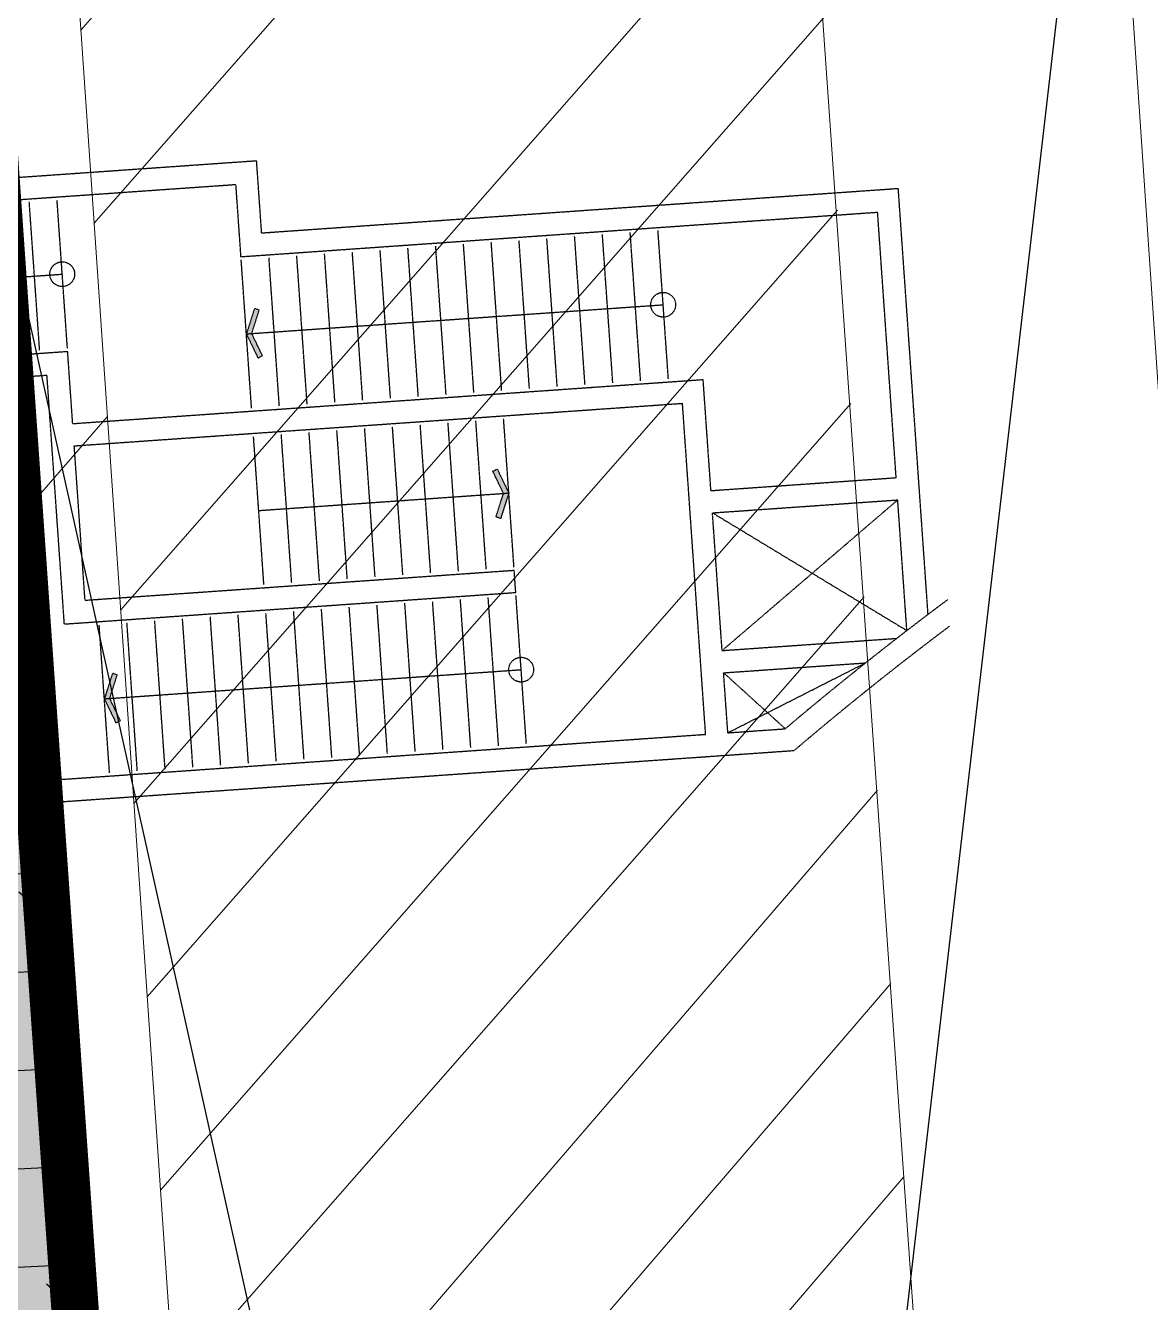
# Model space of a CAD drawing. Header units: millimetres. Extents: x 306 to 836129804, y -168137 to 818603917.
# Drawn here: x 834609363 to 834618450, y 818128792 to 818139105 of the extents above; entities that cross this region are included whole.
import ezdxf

# ---------------------------------------------------------------- set-up
doc = ezdxf.new("R2010")
doc.units = ezdxf.units.MM
doc.header["$LTSCALE"] = 3
for name, pattern in [('3A35X-MAGP-P-ADR-B01-0$0$HIDDEN', [0.375, 0.25, -0.125]), ('ACAD_ISO03W100', [30, 12, -18]), ('Dash 1_100', [2.25, 1.25, -1]), ('DIVIDE', [1.25, 0.5, -0.25, 0, -0.25, 0, -0.25])]:
    doc.linetypes.add(name, pattern=pattern)
for name, color, linetype, lineweight in [('029-ramp-l', 1, 'Continuous', 20), ('Eva-New', 1, 'ACAD_ISO03W100', 18), ('Hatch (HOR not under LTC submission)', 252, 'Continuous', 35)]:
    doc.layers.add(name, color=color, linetype=linetype, lineweight=lineweight)
for name, color, linetype in [('_ANCILIARY', 40, 'Continuous'), ('_ANCILIARY HATCH', 1, 'Continuous'), ('_base', 251, 'Continuous'), ('_DEV LINE', 96, 'DIVIDE'), ('_P31', 251, 'Continuous')]:
    doc.layers.add(name, color=color, linetype=linetype)

# ---------------------------------------------------------------- blocks, each defined once
blk = doc.blocks.new('3A35X-MAGP-P-LD-00-0')
at = {"layer": '_base'}
blk.add_lwpolyline([(834606964.0047332, 818147616.9634798), (834614668.0476223, 818113038.5642586), (834618766.5709039, 818148441.9258097)], dxfattribs=at)
blk = doc.blocks.new('3A35X-MAGP-P-ADR-L00-L1')
at = {"layer": '_P31', "linetype": '3A35X-MAGP-P-ADR-B01-0$0$HIDDEN', "lineweight": -3, "ltscale": 5}
for points in [[(834611214.3914397, 818136818.9703363), (834611148.5337108, 818136613.8782604), (834611242.2864436, 818136419.9441868), (834611278.2990974, 818136437.3536323), (834611191.5101434, 818136616.8826443), (834611252.4760817, 818136806.7408637)], [(834613174.5754694, 818135522.512228), (834613268.328186, 818135328.578146), (834613202.4704416, 818135123.4860756), (834613164.3858, 818135135.7155517), (834613225.3517541, 818135325.5737655), (834613138.5628146, 818135505.1027857)], [(834610067.1273432, 818133871.7877687), (834610001.269615, 818133666.6956922), (834610095.0223464, 818133472.7616172), (834610131.0349998, 818133490.1710632), (834610044.2460468, 818133669.7000761), (834610105.2119845, 818133859.558295)]]:
    blk.add_hatch(color=256, dxfattribs=at).paths.add_polyline_path(points)
for p, q in [((834606831.8970739, 818137705.5046382), (834611231.1603956, 818138013.0468817)), ((834611271.9568157, 818137429.4711351), (834611231.1603956, 818138013.0468817)), ((834606842.8965392, 818137525.8342837), (834611064.1513721, 818137820.9323694)), ((834611104.9477926, 818137237.3566222), (834611064.1513721, 818137820.9323694)), ((834611271.9568157, 818137429.4711351), (834616414.4063439, 818137788.9677956)), ((834616654.9387263, 818134348.2525624), (834616414.4063439, 818137788.9677956)), ((834609478.6577631, 818136482.1045179), (834609394.9727994, 818137679.1829722)), ((834609703.1099732, 818136497.7954485), (834609619.4250091, 818137694.8739035)), ((834611104.9477926, 818137237.3566222), (834616247.3973203, 818137596.853282)), ((834616397.2911634, 818135452.6844826, -1.841350764981343e-08), (834616247.3973203, 818137596.853282)), ((834614332.707137, 818136235.0120652), (834614249.0221725, 818137432.0905193)), ((834614557.1593473, 818136250.702996), (834614473.474383, 818137447.7814499)), ((834612761.5416645, 818136125.1755494), (834612677.8567013, 818137322.2540034)), ((834612985.9938755, 818136140.8664801), (834612902.308911, 818137337.9449342)), ((834613210.4460855, 818136156.557411), (834613126.7611213, 818137353.635865)), ((834613434.8982955, 818136172.2483412), (834613351.2133317, 818137369.3267964)), ((834613659.3505064, 818136187.939272), (834613575.6655419, 818137385.0177274)), ((834613883.8027161, 818136203.6302035), (834613800.1177521, 818137400.7086581)), ((834614108.2549262, 818136219.3211343), (834614024.5699626, 818137416.3995883)), ((834611190.3761938, 818136015.3390336), (834611106.6912289, 818137212.4174877)), ((834611414.8284032, 818136031.0299644), (834611331.1434392, 818137228.1084186)), ((834611639.2806135, 818136046.7208946), (834611555.595649, 818137243.7993492)), ((834611863.7328247, 818136062.4118255), (834611780.0478603, 818137259.4902802)), ((834612088.1850338, 818136078.1027564), (834612004.5000705, 818137275.1812114)), ((834612312.6372445, 818136093.7936871), (834612228.9522802, 818137290.8721418)), ((834612537.0894549, 818136109.4846184), (834612453.4044908, 818137306.5630727)), ((834608987.9108609, 818137049.2618836), (834609661.2674911, 818137096.3346756)), ((834611148.5337108, 818136613.8782604), (834614515.3168648, 818136849.2422233)), ((834606930.0683768, 818136278.87756), (834609704.8534106, 818136472.8563141)), ((834609745.6498305, 818135889.2805675), (834609704.8534106, 818136472.8563141)), ((834606942.6211213, 818136099.3157918), (834609537.8443865, 818136280.741801)), ((834609678.3653893, 818134270.6475623), (834609537.8443865, 818136280.741801)), ((834609745.6498305, 818135889.2805675), (834614838.2210896, 818136245.2903532)), ((834614900.943095, 818135348.0782775, -1.841350764981343e-08), (834614838.2210896, 818136245.2903532)), ((834609758.2025752, 818135709.7187988), (834614671.2120665, 818136053.1758397)), ((834614858.1084868, 818133379.7006247), (834614671.2120665, 818136053.1758397)), ((834612636.8140377, 818134682.9661267), (834612553.1290731, 818135880.0445817)), ((834612861.266247, 818134698.6570574), (834612777.581283, 818135895.7355117)), ((834613085.7184578, 818134714.3479878), (834613002.0334934, 818135911.4264424)), ((834613310.1706681, 818134730.0389186), (834613226.4857036, 818135927.1173731)), ((834611290.1007762, 818134588.8205407), (834611206.415812, 818135785.8989967)), ((834611514.5529857, 818134604.511472), (834611430.8680211, 818135801.5899277)), ((834611739.0051963, 818134620.2024031), (834611655.3202322, 818135817.2808584)), ((834611963.4574072, 818134635.8933337), (834611879.7724427, 818135832.9717886)), ((834612187.9096161, 818134651.5842646), (834612104.224652, 818135848.6627196)), ((834612412.361827, 818134667.2751954), (834612328.6768625, 818135864.353651)), ((834609845.3744129, 818134462.7620757), (834609758.2025752, 818135709.7187988)), ((834614900.943095, 818135348.0782775, -1.841350764981343e-08), (834616397.2911634, 818135452.6844826, -1.841350764981343e-08)), ((834611248.2582942, 818135187.3597697), (834613268.328186, 818135328.578146)), ((834614913.4958398, 818135168.5165092, -1.841350764981343e-08), (834616409.8439084, 818135273.1227143, -1.841350764981343e-08)), ((834614991.249776, 818134056.2789282, 2.104396497043834e-09), (834616409.8439084, 818135273.1227143, -1.841350764981343e-08)), ((834616483.6349157, 818134217.5731753, 1.058648882939531e-09), (834616409.8439084, 818135273.1227143, -1.841350764981343e-08)), ((834614991.249776, 818134056.2789282, 2.104396497043834e-09), (834614913.4958398, 818135168.5165092, -1.841350764981343e-08)), ((834614913.4958398, 818135168.5165092, -1.841350764981343e-08), (834616483.6349157, 818134217.5731753, 1.058648882939531e-09)), ((834609845.3744129, 818134462.7620757), (834613311.9141052, 818134705.0997841)), ((834613324.4668498, 818134525.5380168), (834613311.9141052, 818134705.0997841)), ((834609678.3653893, 818134270.6475623), (834613324.4668498, 818134525.5380168)), ((834612512.0864103, 818133240.7567044), (834612428.4014454, 818134437.8351591)), ((834612736.5386196, 818133256.4476348), (834612652.8536557, 818134453.5260899)), ((834612960.99083, 818133272.1385653), (834612877.3058659, 818134469.2170206)), ((834613185.4430412, 818133287.829496), (834613101.7580763, 818134484.9079515)), ((834613409.8952502, 818133303.5204268), (834613326.210287, 818134500.5988817)), ((834610940.9209375, 818133130.9201881), (834610857.2359729, 818134327.9986428)), ((834611165.3731481, 818133146.611119), (834611081.6881838, 818134343.6895736)), ((834611389.8253587, 818133162.3020498), (834611306.1403944, 818134359.380505)), ((834611614.2775685, 818133177.9929811), (834611530.5926039, 818134375.0714353)), ((834611838.7297789, 818133193.6839119), (834611755.0448147, 818134390.7623659)), ((834612063.1819886, 818133209.3748428), (834611979.4970247, 818134406.4532969)), ((834612287.6341994, 818133225.0657736), (834612203.9492344, 818134422.1442277)), ((834610043.1120975, 818133068.1564649), (834609959.4271331, 818134265.2349195)), ((834610267.5643065, 818133083.8473961), (834610183.8793423, 818134280.9258504)), ((834610492.0165174, 818133099.5383271), (834610408.3315529, 818134296.616781)), ((834610716.4687281, 818133115.2292578), (834610632.7837639, 818134312.3077118)), ((834614990.8259456, 818134056.2492996, -1.841350764981343e-08), (834616402.5291699, 818134154.9381808, -1.841350764981343e-08)), ((834615003.2887104, 818133876.6812415, -1.841350764981348e-08), (834616150.1738187, 818133956.857305, -1.841350764981336e-08)), ((834615037.6702553, 818133392.253369), (834616150.1738187, 818133956.857305)), ((834610001.269615, 818133666.6956922), (834613368.0527691, 818133902.059655)), ((834615037.6702553, 818133392.253369), (834615003.2887104, 818133876.6812415, -2.163814096787384e-08)), ((834615501.537866, 818133424.6812723), (834615003.3786905, 818133876.6875318, -1.841350764981348e-08)), ((834615037.6702553, 818133392.253369), (834615501.537866, 818133424.6812723)), ((834608518.5805038, 818132936.5190008), (834614858.1084868, 818133379.7006247)), ((834608351.5714796, 818132744.4044875), (834615573.3563457, 818133249.2626339))]:
    blk.add_line(p, q, dxfattribs=at)
for points in [[(834611214.3914397, 818136818.9703363), (834611148.5337108, 818136613.8782604), (834611242.2864436, 818136419.9441868), (834611278.2990974, 818136437.3536323), (834611191.5101434, 818136616.8826443), (834611252.4760817, 818136806.7408637)], [(834613174.5754694, 818135522.512228), (834613268.328186, 818135328.578146), (834613202.4704416, 818135123.4860756), (834613164.3858, 818135135.7155517), (834613225.3517541, 818135325.5737655), (834613138.5628146, 818135505.1027857)], [(834610067.1273432, 818133871.7877687), (834610001.269615, 818133666.6956922), (834610095.0223464, 818133472.7616172), (834610131.0349998, 818133490.1710632), (834610044.2460468, 818133669.7000761), (834610105.2119845, 818133859.558295)]]:
    blk.add_lwpolyline(points, close=True, dxfattribs=at)
blk.add_lwpolyline([(834615573.3560373, 818133249.2624433, -0.01507857445844262), (834616828.5255803, 818134253.538783, -0.01507857445844262)], format="xyb", dxfattribs=at)
for centre in [(834609661.2674911, 818137096.3346756), (834614515.3168648, 818136849.2422233), (834613368.0527691, 818133902.059655)]:
    blk.add_circle(centre, 99.99999999999996, dxfattribs=at)
blk.add_arc((834632848.8082435, 818112942.5614446), 26841.10694737528, 126.684847004691, 130.2628341638872, dxfattribs=at)

msp = doc.modelspace()

# ---------------------------------------------------------------- hatches: boundary and pattern name
at = {"layer": '_ANCILIARY'}
h = msp.add_hatch(color=256, dxfattribs=at)
h.dxf.hatch_style = 1
h.paths.add_polyline_path([(834561064.5561416, 818152049.4039116), (834608188.7077872, 818151247.28333), (834611238.9932102, 818107616.584534), (834564399.8012074, 818104340.1166193)])
h.paths.add_polyline_path([(834563831.3801291, 818147998.3349965), (834606434.4344661, 818147222.8609476), (834608995.3917837, 818110668.8420231), (834566785.3209242, 818107714.2889391)], flags=16)
at = {"layer": '_ANCILIARY HATCH'}
h = msp.add_hatch(dxfattribs=at)
h.set_pattern_fill('CORK', color=256, scale=250, angle=3.998908350218276)
h.set_pattern_definition([(3.998908350218276, (0, 0), (-55.35411463791137, 791.8175196929233), []), (138.9989083502183, (423.5858171654173, -368.2317025275059), (-1472.92744632587, -1694.344000516116), [1122.5325, -1122.5325]), (138.9989083502183, (621.5401970886481, -354.3931738680281), (-1472.92744632587, -1694.344000516116), [1122.5325, -1122.5325]), (138.9989083502183, (819.494577011879, -340.5546452085503), (-1472.92744632587, -1694.344000516116), [1122.5325, -1122.5325])])
h.paths.add_polyline_path([(834561063.977238, 818152049.0417014), (834608188.1288836, 818151246.9211198), (834611238.4143066, 818107616.2223239), (834564399.2223039, 818104339.7544092)])
h.paths.add_polyline_path([(834563825.664313, 818148009.8577602), (834606434.5985922, 818147220.513836), (834608912.6914544, 818110660.6891865), (834566785.3209242, 818107714.2889391)], flags=16)
at = {"layer": 'Eva-New', "linetype": 'Continuous', "ltscale": 0.01}
h = msp.add_hatch(dxfattribs=at)
h.set_pattern_fill('ANSI31', color=8, scale=350, angle=4)
h.set_pattern_definition([(49, (0, 0), (-838.6710210225554, 729.0455959657013), [])])
edge = h.paths.add_edge_path()
edge.add_arc((834611513.5385946, 818068145.3264505), 14099.99999968531, 55.19002574308559, 154.5596091027724)
edge.add_line((834598780.7776825, 818074202.2893481), (834595240.3911003, 818066761.4558462))
edge.add_arc((834589822.417787, 818069339.3552195), 6000.000000233124, 273.9989064334658, 334.5546563119141, ccw=False)
edge.add_line((834590240.8423903, 818063353.9629304), (834585554.5350056, 818063026.3542768))
edge.add_arc((834584989.6617913, 818071106.6338656), 8099.999998867221, 264.220048196886, 273.9989064322582, ccw=False)
edge.add_line((834584173.925572, 818063047.8142), (834580415.7397891, 818063428.2282544))
edge.add_arc((834579106.5335116, 818050494.3201492), 12999.99999816069, 84.2200481985661, 93.99077919798958)
edge.add_line((834578201.7864021, 818063462.7985727), (834574221.9197499, 818063185.1428037))
edge.add_arc((834573731.4752913, 818070170.6889209), 7002.741628984699, 184.518270925359, 274.0160585979712, ccw=False)
edge.add_arc((834553791.0620614, 818068592.8452796), 13000.0000005708, 4.527501078735133, 25.16518805878682)
edge.add_line((834565557.174624, 818074120.828201), (834563375.7160238, 818078763.9842684))
edge.add_arc((834569692.9588658, 818081779.3520507), 6999.999999030279, 186.261998653722, 205.5162346975632, ccw=False)
edge.add_line((834562734.724241, 818081015.8267443), (834561851.4163579, 818093822.5155479))
edge.add_arc((834568795.7761757, 818094576.8707228), 6985.211880096444, 103.79340942041148, 186.1996435070692, ccw=False)
edge.add_line((834567130.3497419, 818101360.6410463), (834607738.9713905, 818104323.6446342))
edge.add_arc((834606780.3295362, 818117304.0183489), 13015.72495013958, 274.223807264846, 392.8596289379157)
edge.add_arc((834623587.3262396, 818128173.8785237), 6999.999999836902, 183.9989136523716, 212.9539425140163, ccw=False)
edge.add_line((834616604.3686309, 818127685.7156067), (834614554.4666462, 818157541.1841724))
edge.add_line((834614554.4666462, 818157541.1841724), (834608569.0701823, 818157122.7809477))
edge.add_line((834608569.0701823, 818157122.7809477), (834610618.9763948, 818127267.2902491))
edge.add_arc((834623587.3262378, 818128173.8785231), 12999.99999806346, 183.9989136508734, 212.8579348742854)
edge.add_arc((834606785.1724918, 818117301.6086594), 7012.974383020965, -85.87050168941721, 32.994913872568816, ccw=False)
edge.add_line((834607290.1835088, 818110306.8410742), (834542916.4285616, 818105772.5570611))
edge.add_line((834542916.4285616, 818105772.5570611), (834543332.168679, 818099784.931535))
edge.add_line((834543332.168679, 818099784.931535), (834548339.9487058, 818100139.6961751))
edge.add_arc((834548849.6206386, 818093135.5706489), 7022.644791367745, 1.917894415990986, 94.16192873604791, ccw=False)
edge.add_line((834555868.3314306, 818093370.5997602), (834556822.6031799, 818079614.5109141))
edge.add_arc((834565030.3921052, 818080333.9384184), 8239.258156901009, 185.0092761133849, 211.2767633085009)
edge.add_line((834557988.549832, 818076056.3418531), (834560014.6381451, 818071842.7746612))
edge.add_arc((834553704.8687762, 818068780.019501), 7013.81912084653, -83.41200971856142, 25.89188562423311, ccw=False)
edge.add_line((834554509.5567249, 818061812.5137804), (834511331.2743995, 818058806.1397856))
edge.add_arc((834510845.0625758, 818065789.233517), 6999.999999933733, 141.8798806352492, 273.9829049167347, ccw=False)
edge.add_arc((834495100.3448526, 818078140.8887452), 13011.48484009153, 321.889271565979, 363.9966433354928)
edge.add_line((834508080.187521, 818079047.7636253), (834507303.147802, 818090245.0026575))
edge.add_arc((834514286.1054543, 818090733.1649512), 6999.999999943095, 94.21783473311712, 183.9989085377374, ccw=False)
edge.add_line((834513771.2650272, 818097714.206373), (834514324.2611847, 818097754.9889383))
edge.add_line((834514324.2611847, 818097754.9889383), (834515094.2032907, 818097812.2750338))
edge.add_arc((834515888.7804214, 818090839.1162039), 7018.283043878132, 4.391191596629085, 96.50069787772958, ccw=False)
edge.add_line((834522886.4615402, 818091376.4762715), (834523318.1003574, 818085091.4654405))
edge.add_line((834523318.1003574, 818085091.4654405), (834529307.3396509, 818085510.1591995))
edge.add_line((834529307.3396509, 818085510.1591995), (834528870.5492542, 818091758.2633296))
edge.add_arc((834535853.5069062, 818092246.4256233), 6999.999999586337, 93.99890853307471, 183.9989085379415, ccw=False)
edge.add_line((834535365.3446131, 818099229.3832753), (834540639.8020831, 818099596.5330453))
edge.add_line((834540639.8020831, 818099596.5330453), (834540220.7704337, 818105616.323317))
edge.add_line((834540220.7704337, 818105616.323317), (834513376.0995728, 818103738.6078113))
edge.add_arc((834514284.2614373, 818090770.3680685), 13000.00000003277, 94.00586599802176, 183.991117880833)
edge.add_line((834501315.7883602, 818089865.5443004), (834502093.999344, 818078618.6765761))
edge.add_arc((834495110.6965383, 818078135.4768907), 7000.000000828009, -66.13857842422561, 3.9581909098961887, ccw=False)
edge.add_arc((834495110.6965395, 818078135.4768903), 6999.999999981786, 273.99870041279297, 293.8614215680351, ccw=False)
edge.add_line((834495598.8334678, 818071152.5174648), (834484038.0252761, 818070344.3705096))
edge.add_arc((834484944.5652856, 818057376.0172908), 12999.99999985473, 3.998699986240524, 93.99870041178127, ccw=False)
edge.add_line((834497912.918511, 818058282.557204), (834498850.7850932, 818044866.0656179))
edge.add_arc((834505832.5325971, 818045382.0451274), 7000.788031506466, 153.5175844556254, 184.2267069343446, ccw=False)
edge.add_arc((834505831.7802428, 818045382.3021698), 7000.000000506094, 93.9907792036035, 153.5167215738451, ccw=False)
edge.add_line((834505344.6087215, 818052365.3290147), (834578107.7560652, 818057441.656797))
edge.add_arc((834579012.5031768, 818044473.1783768), 12999.99999509848, 84.22004763743712, 93.99077920788699, ccw=False)
edge.add_line((834580321.7095807, 818057407.0864662), (834583663.296837, 818057068.8416442))
edge.add_arc((834584972.5032473, 818070002.7497832), 13000.00004509936, 264.2200476312211, 273.9989064308502)
edge.add_line((834585879.0898904, 818057034.399779), (834609493.5669917, 818058685.2319609))
edge.add_arc((834609981.7373167, 818051702.1557314), 7000.118848462731, -19.364931974248975, 93.99890643048622, ccw=False)
edge.add_arc((834628850.3650681, 818045070.4409646), 13000.00000042529, 160.6350680240969, 183.9989064535735)
edge.add_line((834615882.0151088, 818044163.8543195), (834619634.348526, 817990488.2644923))
edge.add_arc((834610656.2600935, 817989860.627584), 8999.999999519287, -86.01194112060227, 3.998906454734822, ccw=False)
edge.add_line((834611282.1972058, 817980882.4204844), (834602812.2813497, 817980291.9201078))
edge.add_line((834602812.2813497, 817980291.9201078), (834603230.7061716, 817974306.527834))
edge.add_line((834603230.7061716, 817974306.527834), (834611717.6719617, 817974898.2168859))
edge.add_arc((834612343.6090722, 817965920.0097858), 8999.999999977357, 3.8734655887747067, 93.98805886777768, ccw=False)
edge.add_line((834621323.0501077, 817966527.9889727), (834621688.4984579, 817961112.7419763))
edge.add_line((834621688.4984579, 817961112.7419763), (834627673.3989117, 817961529.9934386))
edge.add_line((834627673.3989117, 817961529.9934386), (834621867.801321, 818044576.6440177))
edge.add_arc((834628850.6858916, 818045064.8011855), 6999.926738671702, 160.627157224399, 183.9989083996896, ccw=False)
edge.add_arc((834609980.9204334, 818051699.8431354), 13002.36888268257, 340.6271572335476, 454.0111039654658)
edge.add_line((834609071.4073162, 818064670.3628802), (834607456.5171404, 818064557.3573512))
edge.add_arc((834607170.3486158, 818068550.9500543), 4003.832551789663, 155.6211224779758, 274.0986331619272, ccw=False)
edge.add_line((834603523.5142193, 818070203.6066998), (834604195.8682836, 818071618.3222857))
edge.add_arc((834611513.5386757, 818068145.3264558), 8100.000000027051, 54.14039305783359, 154.6107958035704, ccw=False)
edge.add_arc((834623873.9558088, 818085245.9413723), 13000.02232763516, 234.1403928659832, 234.163197705768)
edge.add_line((834616262.7220054, 818074706.9802988), (834619562.6153525, 818079722.129262))

# ---------------------------------------------------------------- linework, layer by layer
at = {"layer": '029-ramp-l'}
msp.add_lwpolyline([(834609071.2669616, 818114959.6512343), (834619900.8178, 818115718.1680664), (834617685.0420337, 818148365.9445237), (834606964.0047351, 818147616.9634806)], close=True, dxfattribs=at)
at = {"layer": '_DEV LINE', "ltscale": 2, "const_width": 382.5242621480422}
msp.add_lwpolyline([(834561065.045691, 818152049.3707025), (834561305.897961, 818148604.0796008), (834552765.5367893, 818150648.328591), (834553831.0843226, 818136621.7701579), (834562104.6495458, 818137200.2937299), (834564402.3678417, 818104340.2287053), (834611239.6129969, 818107614.6884342), (834608189.1973366, 818151247.2501209), (834561065.045691, 818152049.3707025)], dxfattribs=at)
at = {"layer": 'Eva-New', "linetype": 'Continuous', "ltscale": 0.01}
msp.add_lwpolyline([(834566750.4963388, 818069619.033968, 0.0902930852904071), (834565557.174624, 818074120.828201), (834563375.7160238, 818078763.9842684, -0.08421066899116683), (834562734.724241, 818081015.8267443), (834561851.4163579, 818093822.5155479, -0.3759063335981815), (834567130.3497419, 818101360.6410463), (834607738.9713905, 818104323.6446342, 0.5694408892860497), (834617713.5694864, 818124366.1256953, -0.1270166736978627), (834616604.3686309, 818127685.7156067), (834615738.7514476, 818140067.9918662), (834614554.4666462, 818157541.1841724), (834608569.0701823, 818157122.7809477), (834610618.9763948, 818127267.2902491, 0.1265910255600829), (834612667.0867367, 818121120.6261394, -0.5707682833884961), (834607290.1835088, 818110306.8410742), (834542916.4285616, 818105772.5570611), (834543332.168679, 818099784.931535), (834548339.9487058, 818100139.6961751, -0.4257320400972958), (834555868.3314306, 818093370.5997602), (834556822.6031799, 818079614.5109141, 0.1151180500714415), (834557988.549832, 818076056.3418531), (834560014.6381451, 818071842.7746612, -0.5167127172672248), (834554509.5567249, 818061812.5137804)], format="xyb", dxfattribs=at)
at = {"layer": 'Hatch (HOR not under LTC submission)', "linetype": 'Dash 1_100'}
msp.add_lwpolyline([(834561065.045691, 818152049.3707025), (834608189.1973366, 818151247.2501209), (834611239.4827596, 818107616.551325), (834564400.2907568, 818104340.0834103)], close=True, dxfattribs=at)

# ---------------------------------------------------------------- block references
at = {"rotation": 0.001091446304688521}
msp.add_blockref('3A35X-MAGP-P-ADR-L00-L1', (15583.57958242297, -15898.08416011184), dxfattribs=at)
at = {"ltscale": 0.5}
msp.add_blockref('3A35X-MAGP-P-LD-00-0', (0, 0), dxfattribs=at)

doc.saveas('drawing.dxf')
